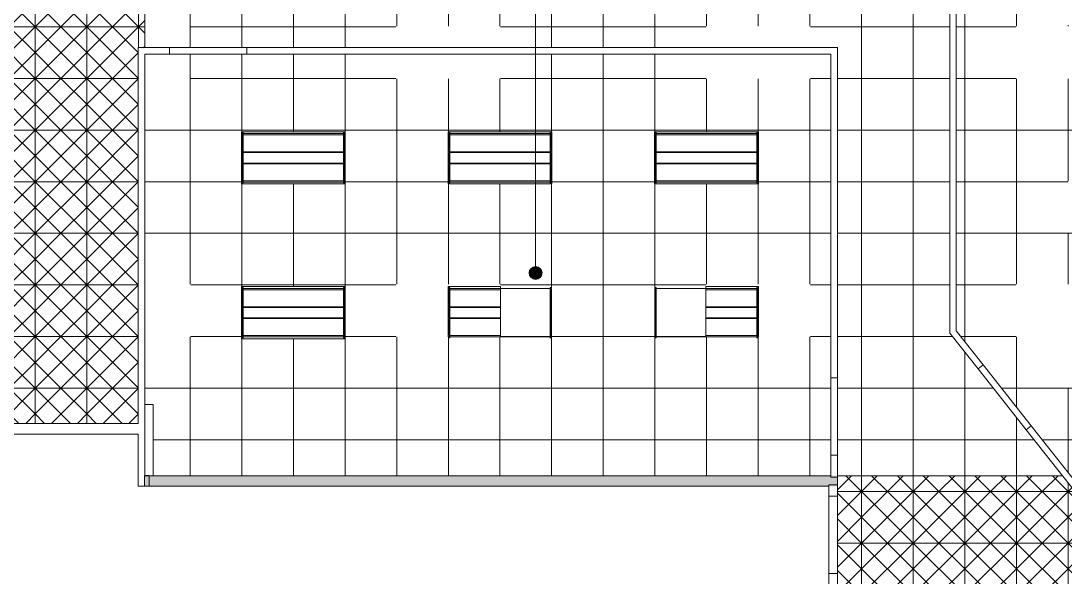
# Model space of a CAD drawing. Header units: inches. Extents: x 842 to 2283, y -56 to 1824.
# Drawn here: x 1234.9 to 1720.2, y 969.8 to 1228.4 of the extents above; entities that cross this region are included whole.
import ezdxf

# ---------------------------------------------------------------- set-up
doc = ezdxf.new("R2010")
doc.units = ezdxf.units.IN
doc.header["$MEASUREMENT"] = 0
for name, color, linetype, lineweight in [('A-AREA-IDEN', 2, 'Continuous', 9), ('A-CLNG', 13, 'Continuous', 13), ('A-CLNG-PATT', 13, 'Continuous', 13), ('A-WALL', 113, 'Continuous', 9), ('A-WALL-PATT', 111, 'Continuous', 13), ('E-LITE-EQPM', 33, 'Continuous', 13), ('I-WALL', 2, 'Continuous', 13)]:
    doc.layers.add(name, color=color, linetype=linetype, lineweight=lineweight)

# ---------------------------------------------------------------- blocks, each defined once
blk = doc.blocks.new('L-Recessed-Axis-Day-Acrylic - 2 x 4-V2-Level XX  RCP')
at = {"layer": 'E-LITE-EQPM', "lineweight": 9}
for p, q in [((-23.34, 11.7), (-23.7, 11.7)), ((-23.7, 11.64), (-23.7, 11.7)), ((-23.7, 11.7), (-23.7, 11.64)), ((-23.7, -11.64), (-23.7, 11.64)), ((-23.34, 11.64), (-23.34, 11.7)), ((-23.34, 11.7), (-23.34, 11.64)), ((-23.34, 11.64), (-23.34, -11.64)), ((23.34, 11.28), (-23.34, 11.28)), ((-23.34, 11.19), (-23.34, 11.22)), ((-23.34, 10.99), (-23.34, 11.19)), ((-23.34, 10.97), (-23.34, 10.99)), ((-23.34, 10.66), (23.34, 10.66)), ((23.7, 11.7), (23.34, 11.7)), ((23.34, 11.64), (23.34, 11.7)), ((23.34, 11.7), (23.34, 11.64)), ((23.34, -11.64), (23.34, 11.64)), ((23.34, 11.22), (23.34, 11.19)), ((23.34, 11.19), (23.34, 10.99)), ((23.34, 10.99), (23.34, 10.97)), ((23.7, 11.64), (23.7, 11.7)), ((23.7, 11.7), (23.7, 11.64)), ((23.7, 11.64), (23.7, -11.64)), ((-23.34, 2.76), (23.34, 2.76)), ((-23.34, 2.47), (23.34, 2.47)), ((23.34, 2.44), (-23.34, 2.44)), ((-23.34, -2.44), (23.34, -2.44)), ((-23.34, -2.47), (23.34, -2.47)), ((-23.34, -2.76), (23.34, -2.76)), ((-23.7, -11.64), (-23.7, -11.7)), ((-23.7, -11.7), (-23.7, -11.64)), ((-23.7, -11.7), (-23.34, -11.7)), ((-23.34, -10.66), (23.34, -10.66)), ((-23.34, -10.99), (-23.34, -10.97)), ((-23.34, -11.19), (-23.34, -10.99)), ((-23.34, -11.22), (-23.34, -11.19)), ((-23.34, -11.28), (23.34, -11.28)), ((-23.34, -11.64), (-23.34, -11.7)), ((-23.34, -11.7), (-23.34, -11.64)), ((23.34, -10.97), (23.34, -10.99)), ((23.34, -10.99), (23.34, -11.19)), ((23.34, -11.19), (23.34, -11.22)), ((23.34, -11.64), (23.34, -11.7)), ((23.34, -11.7), (23.34, -11.64)), ((23.34, -11.7), (23.7, -11.7)), ((23.7, -11.64), (23.7, -11.7)), ((23.7, -11.7), (23.7, -11.64))]:
    blk.add_line(p, q, dxfattribs=at)
blk = doc.blocks.new('L-Recessed-Axis-Day-Acrylic - 2 x 4-4558114-Level XX  RCP')
at = {"layer": 'E-LITE-EQPM', "lineweight": 9}
for p, q in [((-23.34, 11.7), (-23.7, 11.7)), ((-23.7, 11.64), (-23.7, 11.7)), ((-23.7, 11.7), (-23.7, 11.64)), ((-23.7, -11.64), (-23.7, 11.64)), ((-23.34, 11.64), (-23.34, 11.7)), ((-23.34, 11.7), (-23.34, 11.64)), ((-23.34, 11.64), (-23.34, -11.64)), ((23.34, 11.28), (-23.34, 11.28)), ((-23.34, 11.19), (-23.34, 11.22)), ((-23.34, 10.99), (-23.34, 11.19)), ((-23.34, 10.97), (-23.34, 10.99)), ((-23.34, 10.66), (23.34, 10.66)), ((23.7, 11.7), (23.34, 11.7)), ((23.34, 11.64), (23.34, 11.7)), ((23.34, 11.7), (23.34, 11.64)), ((23.34, -11.64), (23.34, 11.64)), ((23.34, 11.22), (23.34, 11.19)), ((23.34, 11.19), (23.34, 10.99)), ((23.34, 10.99), (23.34, 10.97)), ((23.7, 11.64), (23.7, 11.7)), ((23.7, 11.7), (23.7, 11.64)), ((23.7, 11.64), (23.7, -11.64)), ((-23.34, 2.76), (23.34, 2.76)), ((-23.34, 2.47), (23.34, 2.47)), ((23.34, 2.44), (-23.34, 2.44)), ((-23.34, -2.44), (23.34, -2.44)), ((-23.34, -2.47), (23.34, -2.47)), ((-23.34, -2.76), (23.34, -2.76)), ((-23.7, -11.64), (-23.7, -11.7)), ((-23.7, -11.7), (-23.7, -11.64)), ((-23.7, -11.7), (-23.34, -11.7)), ((-23.34, -10.66), (23.34, -10.66)), ((-23.34, -10.99), (-23.34, -10.97)), ((-23.34, -11.19), (-23.34, -10.99)), ((-23.34, -11.22), (-23.34, -11.19)), ((-23.34, -11.28), (23.34, -11.28)), ((-23.34, -11.64), (-23.34, -11.7)), ((-23.34, -11.7), (-23.34, -11.64)), ((23.34, -10.97), (23.34, -10.99)), ((23.34, -10.99), (23.34, -11.19)), ((23.34, -11.19), (23.34, -11.22)), ((23.34, -11.64), (23.34, -11.7)), ((23.34, -11.7), (23.34, -11.64)), ((23.34, -11.7), (23.7, -11.7)), ((23.7, -11.64), (23.7, -11.7)), ((23.7, -11.7), (23.7, -11.64))]:
    blk.add_line(p, q, dxfattribs=at)
blk = doc.blocks.new('L-Recessed-Axis-Day-Acrylic - 2 x 4-V5-Level XX  RCP')
at = {"layer": 'E-LITE-EQPM', "lineweight": 9}
for p, q in [((-23.34, 11.7), (-23.7, 11.7)), ((-23.7, 11.64), (-23.7, 11.65)), ((-23.7, -11.64), (-23.7, 11.64)), ((-23.34, 11.65), (-23.34, 11.64)), ((-23.34, 11.64), (-23.34, -11.64)), ((23.34, 11.28), (-23.34, 11.28)), ((-23.34, 11.19), (-23.34, 11.22)), ((-23.34, 10.99), (-23.34, 11.19)), ((-23.34, 10.97), (-23.34, 10.99)), ((-23.34, 10.66), (0.31, 10.66)), ((23.7, 11.7), (23.34, 11.7)), ((23.34, 11.64), (23.34, 11.65)), ((23.34, -11.64), (23.34, 11.64)), ((23.34, 11.22), (23.34, 11.19)), ((23.34, 11.19), (23.34, 10.99)), ((23.34, 10.99), (23.34, 10.97)), ((23.7, 11.65), (23.7, 11.64)), ((23.7, 11.64), (23.7, -11.64)), ((-23.34, 2.76), (0.31, 2.76)), ((-23.34, 2.47), (0.31, 2.47)), ((0.31, 2.44), (-23.34, 2.44)), ((-23.34, -2.44), (0.31, -2.44)), ((-23.34, -2.47), (0.31, -2.47)), ((-23.34, -2.76), (0.31, -2.76)), ((-23.7, -11.64), (-23.7, -11.7)), ((-23.7, -11.7), (-23.7, -11.64)), ((-23.7, -11.7), (-23.34, -11.7)), ((-23.34, -10.66), (0.31, -10.66)), ((-23.34, -10.99), (-23.34, -10.97)), ((-23.34, -11.19), (-23.34, -10.99)), ((-23.34, -11.22), (-23.34, -11.19)), ((-23.34, -11.28), (23.34, -11.28)), ((-23.34, -11.64), (-23.34, -11.7)), ((-23.34, -11.7), (-23.34, -11.64)), ((23.34, -10.97), (23.34, -10.99)), ((23.34, -10.99), (23.34, -11.19)), ((23.34, -11.19), (23.34, -11.22)), ((23.34, -11.65), (23.34, -11.64)), ((23.34, -11.7), (23.7, -11.7)), ((23.7, -11.64), (23.7, -11.65))]:
    blk.add_line(p, q, dxfattribs=at)
blk = doc.blocks.new('L-Recessed-Axis-Day-Acrylic - 2 x 4-V6-Level XX  RCP')
at = {"layer": 'E-LITE-EQPM', "lineweight": 9}
for p, q in [((-23.34, 11.7), (-23.7, 11.7)), ((-23.7, 11.64), (-23.7, 11.65)), ((-23.7, -11.64), (-23.7, 11.64)), ((-23.34, 11.65), (-23.34, 11.64)), ((-23.34, 11.64), (-23.34, -11.64)), ((23.34, 11.28), (-23.34, 11.28)), ((-23.34, 11.19), (-23.34, 11.22)), ((-23.34, 10.99), (-23.34, 11.19)), ((-23.34, 10.97), (-23.34, 10.99)), ((-0.31, 10.66), (23.34, 10.66)), ((23.7, 11.7), (23.34, 11.7)), ((23.34, 11.64), (23.34, 11.65)), ((23.34, -11.64), (23.34, 11.64)), ((23.34, 11.22), (23.34, 11.19)), ((23.34, 11.19), (23.34, 10.99)), ((23.34, 10.99), (23.34, 10.97)), ((23.7, 11.65), (23.7, 11.64)), ((23.7, 11.64), (23.7, -11.64)), ((-0.31, 2.76), (23.34, 2.76)), ((-0.31, 2.47), (23.34, 2.47)), ((23.34, 2.44), (-0.31, 2.44)), ((-0.31, -2.44), (23.34, -2.44)), ((-0.31, -2.47), (23.34, -2.47)), ((-0.31, -2.76), (23.34, -2.76)), ((-23.7, -11.65), (-23.7, -11.64)), ((-23.7, -11.7), (-23.34, -11.7)), ((-23.34, -10.99), (-23.34, -10.97)), ((-23.34, -11.19), (-23.34, -10.99)), ((-23.34, -11.22), (-23.34, -11.19)), ((-23.34, -11.28), (23.34, -11.28)), ((-23.34, -11.64), (-23.34, -11.65)), ((-0.31, -10.66), (23.34, -10.66)), ((23.34, -10.97), (23.34, -10.99)), ((23.34, -10.99), (23.34, -11.19)), ((23.34, -11.19), (23.34, -11.22)), ((23.34, -11.64), (23.34, -11.7)), ((23.34, -11.7), (23.34, -11.64)), ((23.34, -11.7), (23.7, -11.7)), ((23.7, -11.64), (23.7, -11.7)), ((23.7, -11.7), (23.7, -11.64))]:
    blk.add_line(p, q, dxfattribs=at)

msp = doc.modelspace()

# ---------------------------------------------------------------- hatches: boundary and pattern name
at = {"layer": 'A-AREA-IDEN'}
h = msp.add_hatch(color=256, dxfattribs=at)
edge = h.paths.add_edge_path(flags=0)
edge.add_arc((1474.13, 1111.17), 3, 0, 360)
at = {"layer": 'A-CLNG-PATT'}
h = msp.add_hatch(dxfattribs=at)
h.set_pattern_fill('FP1_9', color=256, style=0, pattern_type=2)
h.set_pattern_definition([(0, (1505.56, 1153.602), (0, -24), []), (270, (1505.56, 1153.602), (-24, -1e-15), [])])
h.paths.add_polyline_path([(1296.48, 1016.92), (1611.35, 1016.92), (1611.35, 1212.97), (1601.87, 1212.97), (1601.87, 1201.45), (1553.25, 1201.45), (1553.25, 1212.97), (1457.87, 1212.97), (1457.87, 1201.45), (1409.25, 1201.45), (1409.25, 1212.97), (1313.56, 1212.97), (1313.56, 1201.32), (1292.48, 1201.32), (1292.48, 1106.01), (1313.97, 1106.01), (1313.97, 1081.45), (1292.48, 1081.45), (1292.48, 1050.1), (1296.48, 1050.1), (1296.48, 1031.3)], flags=0)
h.paths.add_polyline_path([(1776.42, 1016.92), (1776.42, 1273.6), (1669.54, 1273.6), (1669.54, 1084.31), (1722.73, 1016.92), (1772.58, 1016.92)], flags=0)
h.paths.add_polyline_path([(1718.9, 1016.92), (1666.54, 1083.27), (1666.54, 1273.6), (1625.56, 1273.6), (1625.56, 1291.35), (1519.45, 1291.35), (1519.45, 1274.47), (1464.75, 1274.47), (1464.75, 1273.72), (1425.5, 1273.72), (1425.5, 1274.47), (1292.48, 1274.47), (1292.48, 1225.88), (1313.56, 1225.88), (1313.56, 1215.97), (1409.25, 1215.97), (1409.25, 1226.01), (1457.87, 1226.01), (1457.87, 1215.97), (1553.25, 1215.97), (1553.25, 1226.01), (1601.87, 1226.01), (1601.87, 1215.97), (1614.35, 1215.97), (1614.35, 1016.92), (1702.03, 1016.92)], flags=0)
h.paths.add_polyline_path([(1735.57, 1057.62), (1721.45, 1057.62), (1721.45, 1081.45), (1697.25, 1081.45), (1697.25, 1106.01), (1745.87, 1106.01), (1745.87, 1081.83), (1769.66, 1081.83), (1769.66, 1057.62), (1740.86, 1057.62)], flags=0)
h.paths.add_polyline_path([(1381.4, 1080.62), (1337.45, 1080.62), (1337.45, 1104.83), (1385.66, 1104.83), (1385.66, 1080.62)], flags=0)
h.paths.add_polyline_path([(1571.7, 1081.45), (1553.25, 1081.45), (1553.25, 1106.01), (1601.87, 1106.01), (1601.87, 1081.45), (1576.99, 1081.45)], flags=0)
h.paths.add_polyline_path([(1428.98, 1081.45), (1409.25, 1081.45), (1409.25, 1106.01), (1457.87, 1106.01), (1457.87, 1081.45), (1433.45, 1081.45)], flags=0)
h.paths.add_polyline_path([(1746.15, 1129.62), (1721.45, 1129.62), (1721.45, 1153.83), (1769.66, 1153.83), (1769.66, 1129.62), (1751.43, 1129.62)], flags=0)
h.paths.add_polyline_path([(1577.66, 1152.62), (1529.45, 1152.62), (1529.45, 1176.83), (1577.66, 1176.83), (1577.66, 1155.89)], flags=0)
h.paths.add_polyline_path([(1450.12, 1152.62), (1433.45, 1152.62), (1433.45, 1176.83), (1481.66, 1176.83), (1481.66, 1152.62), (1455.41, 1152.62)], flags=0)
h.paths.add_polyline_path([(1344.4, 1152.62), (1337.45, 1152.62), (1337.45, 1176.83), (1385.66, 1176.83), (1385.66, 1152.62), (1349.68, 1152.62)], flags=0)
h.paths.add_polyline_path([(1745.87, 1201.45), (1697.25, 1201.45), (1697.25, 1226.01), (1745.87, 1226.01), (1745.87, 1225.1)], flags=0)
h.paths.add_polyline_path([(1730.29, 1226.37), (1721.45, 1226.37), (1721.45, 1250.58), (1769.66, 1250.58), (1769.66, 1226.37), (1735.57, 1226.37)], flags=0)
h = msp.add_hatch(dxfattribs=at)
h.set_pattern_fill('FP1_14', color=256, style=0, pattern_type=2)
h.set_pattern_definition([(90, (1241.56, 1153.602), (24, -24), []), (90, (1265.56, 1153.602), (24, -24), []), (0, (1241.56, 1153.602), (0, -24), []), (0, (1241.56, 1177.602), (0, -24), []), (45, (1241.559, 1153.602), (0, -24.0006), [33.941, 0, 0, 0]), (45, (1253.559, 1153.602), (0, -24.0006), [16.971, -16.971]), (45, (1241.559, 1165.602), (0, -24.0006), [16.971, -16.971]), (315, (1241.559, 1165.602), (0, -24.0006), [16.971, -16.971]), (315, (1253.559, 1177.602), (0, -24.0006), [16.971, -16.971]), (315, (1241.559, 1177.602), (0, -24.0006), [33.941, 0, 0, 0])])
h.paths.add_polyline_path([(1288.7, 1041.22), (1289.48, 1041.22), (1289.48, 1215.97), (1292.48, 1215.97), (1292.48, 1274.47), (1268.75, 1274.47), (1268.75, 1273.72), (1229.5, 1273.72), (1229.5, 1274.47), (1222.5, 1274.47), (1222.5, 1244.87), (1157.97, 1272.71), (1157.97, 1274.47), (1153.88, 1274.47), (1153.88, 1041.22), (1265.1, 1041.22)], flags=0)
h = msp.add_hatch(dxfattribs=at)
h.set_pattern_fill('FP1_15', color=256, style=0, pattern_type=2)
h.set_pattern_definition([(0, (1697.56, 961.602), (-24, -24), []), (0, (1697.56, 937.602), (-24, -24), []), (270, (1697.56, 961.602), (-24, -1e-15), []), (270, (1721.56, 961.602), (-24, -1e-15), []), (315, (1697.559, 961.602), (-24.0006, 0), [33.941, 0, 0, 0]), (315, (1697.559, 949.602), (-24.0006, 0), [16.971, -16.971]), (315, (1709.559, 961.602), (-24.0006, 0), [16.971, -16.971]), (225, (1709.559, 961.602), (-24.0006, -2e-15), [16.971, -16.971]), (225, (1721.559, 949.602), (-24.0006, -2e-15), [16.971, -16.971]), (225, (1721.559, 961.602), (-24.0006, -2e-15), [33.941, 0, 0, 0])])
h.paths.add_polyline_path([(1715.79, 885.48), (1774.96, 885.48), (1775.73, 889.17), (1775.21, 892.48), (1776.31, 892.48), (1776.31, 958.77), (1764.8, 958.77), (1718.9, 1016.92), (1614.35, 1016.92), (1614.35, 951.98), (1674.31, 951.98), (1674.31, 892.48), (1675.28, 886.27), (1674.31, 885.48), (1702.03, 885.48)], flags=0)
at = {"layer": 'A-WALL-PATT', "lineweight": 9}
msp.add_hatch(color=7, dxfattribs=at).paths.add_polyline_path([(1603.42, 1012.04), (1614.35, 1012.04), (1614.35, 1016.92), (1292.35, 1016.92), (1292.35, 1012.04), (1518.84, 1012.04)], flags=0)

# ---------------------------------------------------------------- linework, layer by layer
at = {"layer": 'A-AREA-IDEN'}
msp.add_line((1474.13, 1111.17), (1474.13, 1769.43), dxfattribs=at)
msp.add_circle((1474.13, 1111.17), 3, dxfattribs=at)
at = {"layer": 'A-CLNG'}
for p, q in [((1292.48, 1215.97), (1292.48, 1274.47)), ((1385.66, 1176.83), (1337.45, 1176.83)), ((1337.45, 1176.83), (1337.45, 1152.62)), ((1385.66, 1152.62), (1385.66, 1176.83)), ((1481.66, 1176.83), (1433.45, 1176.83)), ((1433.45, 1176.83), (1433.45, 1152.62)), ((1481.66, 1152.62), (1481.66, 1176.83)), ((1577.66, 1176.83), (1529.45, 1176.83)), ((1529.45, 1176.83), (1529.45, 1152.62)), ((1577.66, 1152.62), (1577.66, 1176.83)), ((1337.45, 1152.62), (1385.66, 1152.62)), ((1433.45, 1152.62), (1481.66, 1152.62)), ((1529.45, 1152.62), (1577.66, 1152.62)), ((1385.66, 1104.83), (1337.45, 1104.83)), ((1337.45, 1104.83), (1337.45, 1080.62)), ((1385.66, 1080.62), (1385.66, 1104.83)), ((1457.87, 1104.83), (1433.45, 1104.83)), ((1433.45, 1104.83), (1433.45, 1081.45)), ((1457.87, 1081.45), (1457.87, 1104.83)), ((1553.25, 1104.83), (1553.25, 1081.45)), ((1577.66, 1104.83), (1553.25, 1104.83)), ((1577.66, 1081.45), (1577.66, 1104.83)), ((1337.45, 1080.62), (1385.66, 1080.62)), ((1433.45, 1081.45), (1457.87, 1081.45)), ((1553.25, 1081.45), (1577.66, 1081.45)), ((1296.48, 1050.1), (1292.48, 1050.1)), ((1296.48, 1016.92), (1296.48, 1050.1)), ((1718.9, 1016.92), (1614.35, 1016.92))]:
    msp.add_line(p, q, dxfattribs=at)
at = {"layer": 'A-WALL', "lineweight": 13}
for p, q in [((1611.35, 1016.92), (1611.35, 1016.29)), ((1610.35, 1012.67), (1610.35, 1012.04))]:
    msp.add_line(p, q, dxfattribs=at)
at = {"layer": 'I-WALL'}
for p, q in [((1666.54, 1083.27), (1666.54, 1245.97)), ((1669.54, 1245.97), (1669.54, 1084.31)), ((1289.48, 1215.97), (1303.98, 1215.97)), ((1289.48, 1041.22), (1289.48, 1215.97)), ((1303.98, 1215.97), (1303.98, 1212.97)), ((1339.98, 1212.97), (1339.98, 1215.97)), ((1339.98, 1215.97), (1614.35, 1215.97)), ((1614.35, 1215.97), (1614.35, 1062.48)), ((1303.98, 1212.97), (1292.48, 1212.97)), ((1292.48, 1212.97), (1292.48, 1016.98)), ((1611.35, 1212.97), (1339.98, 1212.97)), ((1611.35, 1062.48), (1611.35, 1212.97)), ((1679.72, 1066.56), (1666.54, 1083.27)), ((1669.54, 1084.31), (1682.08, 1068.42)), ((1682.08, 1068.42), (1679.72, 1066.56)), ((1614.35, 1062.48), (1611.35, 1062.48)), ((1210.37, 1041.22), (1289.48, 1041.22)), ((1702.03, 1038.3), (1704.38, 1040.16)), ((1704.38, 1040.16), (1766.25, 961.77)), ((1289.48, 1036.22), (1210.37, 1036.22)), ((1289.48, 1011.98), (1289.48, 1036.22)), ((1764.8, 958.77), (1702.03, 1038.3)), ((1611.35, 1016.92), (1611.35, 1026.48)), ((1611.35, 1026.48), (1614.35, 1026.48)), ((1614.35, 1026.48), (1614.35, 1016.92)), ((1292.48, 1016.98), (1294.48, 1016.98)), ((1294.48, 1016.98), (1294.48, 1011.98)), ((1294.48, 1011.98), (1289.48, 1011.98)), ((1610.35, 1007.48), (1610.35, 1012.04)), ((1614.35, 1012.04), (1614.35, 1007.48)), ((1614.35, 1007.48), (1610.35, 1007.48)), ((1610.35, 951.98), (1610.35, 971.48)), ((1610.35, 971.48), (1614.35, 971.48)), ((1614.35, 971.48), (1614.35, 951.98))]:
    msp.add_line(p, q, dxfattribs=at)
at = {"layer": 'I-WALL', "lineweight": 9}
for p, q in [((1339.98, 1215.97), (1303.98, 1215.97)), ((1303.98, 1212.97), (1339.98, 1212.97)), ((1704.38, 1040.16), (1682.08, 1068.42)), ((1679.72, 1066.56), (1702.03, 1038.3)), ((1611.35, 1062.48), (1611.35, 1026.48)), ((1614.35, 1026.48), (1614.35, 1062.48)), ((1611.35, 1016.29), (1614.35, 1016.29)), ((1614.35, 1012.67), (1610.35, 1012.67)), ((1610.35, 1007.48), (1610.35, 971.48)), ((1614.35, 971.48), (1614.35, 1007.48))]:
    msp.add_line(p, q, dxfattribs=at)
at = {"layer": 'I-WALL', "color": 8, "lineweight": 20}
for p, q in [((1292.35, 1016.92), (1611.35, 1016.92)), ((1292.35, 1012.04), (1292.35, 1016.92)), ((1614.35, 1016.92), (1614.35, 1012.04)), ((1610.35, 1012.04), (1292.35, 1012.04))]:
    msp.add_line(p, q, dxfattribs=at)

# ---------------------------------------------------------------- block references
at = {"layer": 'E-LITE-EQPM', "lineweight": 9, "extrusion": (0, 0, -1), "rotation": 180}
for name, p in [('L-Recessed-Axis-Day-Acrylic - 2 x 4-4558114-Level XX  RCP', (-1361.56, 1164.72)), ('L-Recessed-Axis-Day-Acrylic - 2 x 4-V2-Level XX  RCP', (-1457.56, 1164.72)), ('L-Recessed-Axis-Day-Acrylic - 2 x 4-V2-Level XX  RCP', (-1553.56, 1164.72)), ('L-Recessed-Axis-Day-Acrylic - 2 x 4-4558114-Level XX  RCP', (-1361.56, 1092.72)), ('L-Recessed-Axis-Day-Acrylic - 2 x 4-V5-Level XX  RCP', (-1457.56, 1092.72)), ('L-Recessed-Axis-Day-Acrylic - 2 x 4-V6-Level XX  RCP', (-1553.56, 1092.72))]:
    msp.add_blockref(name, p, dxfattribs=at)

doc.saveas('drawing.dxf')
